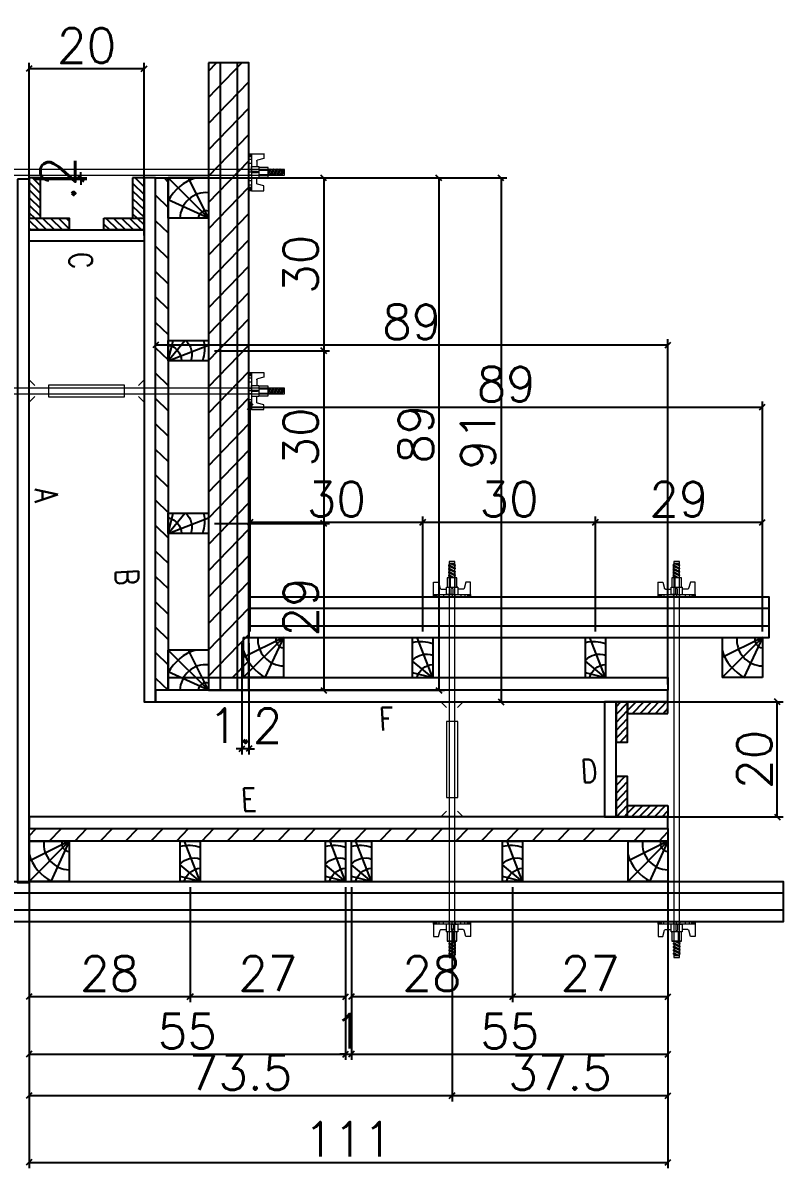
# Model space of a CAD drawing. Extents: x -8482 to 2614, y -517 to 5500.
# Drawn here: x -8051.7 to -7787.6, y -453.5 to -55.7 of the extents above; entities that cross this region are included whole.
import ezdxf

# ---------------------------------------------------------------- set-up
doc = ezdxf.new("R2010")
doc.units = 0
doc.layers.get('0').update_dxf_attribs({"color": 1, "lineweight": 9})
doc.layers.add('BARRA_ANCORAGEM', color=1, linetype='Continuous', lineweight=15)
doc.layers.add('Hachura', color=251, linetype='Continuous', lineweight=9)
for name, color, linetype in [('COTA', 241, 'Continuous'), ('GRAVATA', 1, 'Continuous'), ('NOMENCLATURA', 7, 'Continuous'), ('PONTALETE', 7, 'Continuous'), ('SARRAFO', 251, 'Continuous')]:
    doc.layers.add(name, color=color, linetype=linetype)
doc.layers.add('hachura-chapa', color=7, linetype='Continuous', true_color=0xd07990)
doc.styles.add('Romans', font='romans.shx', dxfattribs={"height": 12})
doc.styles.get("Standard").update_dxf_attribs({"font": 'romans.shx', "width": 0.8, "height": 4})
doc.dimstyles.new('COTAX2', dxfattribs={"dimtxt": 12, "dimasz": 2, "dimexe": 2, "dimexo": 2, "dimgap": 2, "dimtad": 1, "dimdec": 1, "dimlfac": 0.5, "dimzin": 12, "dimdsep": 46, "dimtxsty": 'Romans', "dimblk": 'OBLIQUE', "dimcen": 9, "dimclrd": 4, "dimclre": 4, "dimclrt": 240, "dimaunit": 1, "dimadec": 8, "dimazin": 3, "dimtfac": 1, "dimtdec": 1, "dimtix": 1, "dimtmove": 0, "dimatfit": 2, "dimldrblk": 'OBLIQUE', "dimfxl": 1, "dimtolj": 1, "dimtzin": 0, "dimlwd": -1, "dimlwe": -1, "dimarcsym": 0})
pattern_1 = [(316, (-8189.6053, -211.5453), (1.323324, 1.370342), [])]
pattern_2 = [(46, (-7529.6053, -311.5453), (-1.370342, 1.323324), [])]
pattern_3 = [(46, (-7529.6053, -311.545), (-4.56781, 4.41108), [])]

# ---------------------------------------------------------------- blocks, each defined once
blk = doc.blocks.new('_Oblique')
at = {"color": 0, "linetype": 'ByBlock', "lineweight": -2}
blk.add_line((-0.5, -0.5), (0.5, 0.5), dxfattribs=at)
blk = doc.blocks.new('*D9159')
at = {"layer": 'COTA', "color": 4, "linetype": 'Continuous', "ltscale": 30, "transparency": 16777216}
for p, q in [((-8003.61, -109.55), (-7883.61, -109.55)), ((-7885.61, -109.55), (-7885.61, -291.55)), ((-8003.61, -291.55), (-7883.61, -291.55))]:
    blk.add_line(p, q, dxfattribs=at)
at = {"layer": 'Defpoints', "color": 0, "linetype": 'Continuous', "ltscale": 30, "transparency": 16777216}
for p in [(-8005.61, -109.55), (-8005.61, -291.55), (-7885.61, -291.55)]:
    blk.add_point(p, dxfattribs=at)
at = {"layer": 'COTA', "color": 4, "linetype": 'Continuous', "ltscale": 30, "transparency": 16777216, "xscale": 2, "yscale": 2, "zscale": 2}
for p, rotation in [((-7885.61, -109.55), 90), ((-7885.61, -291.55), 270)]:
    blk.add_blockref('_Oblique', p, dxfattribs=dict(at, rotation=rotation))
at = {"layer": 'COTA', "color": 240, "linetype": 'Continuous', "ltscale": 30, "transparency": 16777216, "insert": (-7893.61, -200.55), "char_height": 12, "attachment_point": 5, "rotation": 90, "style": 'Romans'}
blk.add_mtext('\\A1;91', dxfattribs=at)
blk = doc.blocks.new('*D9160')
at = {"layer": 'COTA', "color": 4, "linetype": 'Continuous', "ltscale": 30, "transparency": 16777216}
for p, q in [((-8049.61, -129.55), (-8049.61, -69.55)), ((-8049.61, -71.55), (-8009.61, -71.55)), ((-8009.61, -129.55), (-8009.61, -69.55))]:
    blk.add_line(p, q, dxfattribs=at)
at = {"layer": 'Defpoints', "color": 0, "linetype": 'Continuous', "ltscale": 30, "transparency": 16777216}
for p in [(-8009.61, -71.55), (-8049.61, -131.55), (-8009.61, -131.55)]:
    blk.add_point(p, dxfattribs=at)
at = {"layer": 'COTA', "color": 4, "linetype": 'Continuous', "ltscale": 30, "transparency": 16777216, "xscale": 2, "yscale": 2, "zscale": 2, "rotation": 180}
blk.add_blockref('_Oblique', (-8049.61, -71.55), dxfattribs=at)
at = {"layer": 'COTA', "color": 4, "linetype": 'Continuous', "ltscale": 30, "transparency": 16777216, "xscale": 2, "yscale": 2, "zscale": 2}
blk.add_blockref('_Oblique', (-8009.61, -71.55), dxfattribs=at)
at = {"layer": 'COTA', "color": 240, "linetype": 'Continuous', "ltscale": 30, "transparency": 16777216, "insert": (-8029.61, -63.55), "char_height": 12, "attachment_point": 5, "style": 'Romans'}
blk.add_mtext('\\A1;20', dxfattribs=at)
blk = doc.blocks.new('A$C55E303CF')
at = {"layer": 'COTA', "linetype": 'ByBlock', "ltscale": 0.05}
for p, q in [((0, 21), (21, 21)), ((0, 21), (21, 21)), ((0, 0), (21, 0)), ((0, 0), (21, 0))]:
    blk.add_line(p, q, dxfattribs=at)
at = {"layer": 'COTA', "ltscale": 0.05}
for p, q in [((0, 0), (0, 21)), ((0, 21), (21, 0)), ((0, 21), (10.5, 0)), ((0, 21), (21, 11.31)), ((21, 21), (21, 0))]:
    blk.add_line(p, q, dxfattribs=at)
for centre, radius, start, end in [((1.18, 21.27), 4.23, 253.78187, 356.28246), ((1.31, 21.25), 13.6, 264.48614, 358.95308), ((0, 22.62), 23.59, 286.55279, 332.88446)]:
    blk.add_arc(centre, radius, start, end, dxfattribs=at)
blk = doc.blocks.new('BLOCK 1')
at = {"layer": 'PONTALETE', "color": 1, "xscale": 0.6666664770757434, "yscale": 0.6666664770757434, "zscale": 0.6666664770757434, "rotation": 269.9999999999999}
blk.add_blockref('A$C55E303CF', (131175.85, 34127.97), dxfattribs=at)
blk = doc.blocks.new('BLOCK1')
at = {"layer": 'COTA', "linetype": 'ByBlock'}
blk.add_blockref('BLOCK 1', (0, 0), dxfattribs=at)
blk = doc.blocks.new('B1A')
at = {"layer": 'COTA', "linetype": 'ByBlock'}
blk.add_blockref('BLOCK1', (-131175.85, -34113.97), dxfattribs=at)
blk = doc.blocks.new('B1A.E')
at = {"layer": 'COTA', "linetype": 'ByBlock', "xscale": 0.5000896332402922, "yscale": 0.5000896332402922, "zscale": 0.5000896332402922}
blk.add_blockref('B1A', (0, 0), dxfattribs=at)
blk = doc.blocks.new('B1B.E')
at = {"layer": 'COTA', "linetype": 'ByBlock'}
blk.add_blockref('B1A.E', (0, -7), dxfattribs=at)
blk = doc.blocks.new('MEIO PONTALETE')
at = {"layer": 'COTA'}
for q in [(2.71, 7), (3.5, 2.88), (3.5, 0.87)]:
    blk.add_line((0, 0), q, dxfattribs=at)
blk.add_lwpolyline([(0, 0), (3.5, 0), (3.5, 7), (0, 7)], close=True, dxfattribs=at)
for centre, radius, start, end in [((2.04, 0.06), 6.23, 76.4499, 109.0913), ((1.09, 0.9), 3.19, 40.9063, 109.9847), ((-0.21, -0.78), 3.09, 14.6322, 86.0383)]:
    blk.add_arc(centre, radius, start, end, dxfattribs=at)
blk = doc.blocks.new('BLOCK 2')
at = {"layer": 'PONTALETE', "color": 1, "xscale": -2, "yscale": 2, "zscale": 2}
blk.add_blockref('MEIO PONTALETE', (131231.05, 34113.97), dxfattribs=at)
blk = doc.blocks.new('A2')
at = {"layer": 'COTA', "linetype": 'ByBlock'}
blk.add_blockref('BLOCK 2', (-131205.24, -34118.58), dxfattribs=at)
blk = doc.blocks.new('B2A')
at = {"layer": 'COTA', "linetype": 'ByBlock', "xscale": 10, "yscale": 10, "zscale": 10}
blk.add_blockref('A2', (-188.1, 46), dxfattribs=at)
blk = doc.blocks.new('B2A.E')
at = {"layer": 'COTA', "linetype": 'ByBlock', "xscale": 0.05000874370170691, "yscale": 0.05000874370170691, "zscale": 0.05000874370170691}
blk.add_blockref('B2A', (0, 0), dxfattribs=at)
blk = doc.blocks.new('B2B.E')
at = {"layer": 'COTA', "linetype": 'ByBlock'}
blk.add_blockref('B2A.E', (0, -7), dxfattribs=at)
blk = doc.blocks.new('B1B.D')
at = {"layer": 'COTA', "linetype": 'ByBlock'}
blk.add_blockref('B1B.E', (-7, 0), dxfattribs=at)
blk = doc.blocks.new('*D9168')
at = {"layer": 'COTA', "color": 4, "linetype": 'Continuous', "ltscale": 30, "transparency": 16777216}
for p, q in [((-7985.21, -109.55), (-7945.21, -109.55)), ((-7947.21, -109.55), (-7947.21, -169.55)), ((-7985.21, -169.55), (-7945.21, -169.55))]:
    blk.add_line(p, q, dxfattribs=at)
at = {"layer": 'Defpoints', "color": 0, "linetype": 'Continuous', "ltscale": 30, "transparency": 16777216}
for p in [(-7987.21, -109.55), (-7987.21, -169.55), (-7947.21, -169.55)]:
    blk.add_point(p, dxfattribs=at)
at = {"layer": 'COTA', "color": 4, "linetype": 'Continuous', "ltscale": 30, "transparency": 16777216, "xscale": 2, "yscale": 2, "zscale": 2}
for p, rotation in [((-7947.21, -109.55), 90), ((-7947.21, -169.55), 270)]:
    blk.add_blockref('_Oblique', p, dxfattribs=dict(at, rotation=rotation))
at = {"layer": 'COTA', "color": 240, "linetype": 'Continuous', "ltscale": 30, "transparency": 16777216, "insert": (-7955.21, -139.55), "char_height": 12, "attachment_point": 5, "rotation": 90, "style": 'Romans'}
blk.add_mtext('\\A1;30', dxfattribs=at)
blk = doc.blocks.new('*D9169')
at = {"layer": 'COTA', "color": 4, "linetype": 'Continuous', "ltscale": 30, "transparency": 16777216}
for p, q in [((-7985.21, -169.55), (-7945.21, -169.55)), ((-7947.21, -169.55), (-7947.21, -229.55)), ((-7985.21, -229.55), (-7945.21, -229.55))]:
    blk.add_line(p, q, dxfattribs=at)
at = {"layer": 'Defpoints', "color": 0, "linetype": 'Continuous', "ltscale": 30, "transparency": 16777216}
for p in [(-7987.21, -169.55), (-7987.21, -229.55), (-7947.21, -229.55)]:
    blk.add_point(p, dxfattribs=at)
at = {"layer": 'COTA', "color": 4, "linetype": 'Continuous', "ltscale": 30, "transparency": 16777216, "xscale": 2, "yscale": 2, "zscale": 2}
for p, rotation in [((-7947.21, -169.55), 90), ((-7947.21, -229.55), 270)]:
    blk.add_blockref('_Oblique', p, dxfattribs=dict(at, rotation=rotation))
at = {"layer": 'COTA', "color": 240, "linetype": 'Continuous', "ltscale": 30, "transparency": 16777216, "insert": (-7955.21, -199.55), "char_height": 12, "attachment_point": 5, "rotation": 90, "style": 'Romans'}
blk.add_mtext('\\A1;30', dxfattribs=at)
blk = doc.blocks.new('*D9170')
at = {"layer": 'COTA', "color": 4, "linetype": 'Continuous', "ltscale": 30, "transparency": 16777216}
for p, q in [((-7985.21, -229.55), (-7945.21, -229.55)), ((-7947.21, -229.55), (-7947.21, -287.55)), ((-7985.21, -287.55), (-7945.21, -287.55))]:
    blk.add_line(p, q, dxfattribs=at)
at = {"layer": 'Defpoints', "color": 0, "linetype": 'Continuous', "ltscale": 30, "transparency": 16777216}
for p in [(-7987.21, -229.55), (-7987.21, -287.55), (-7947.21, -287.55)]:
    blk.add_point(p, dxfattribs=at)
at = {"layer": 'COTA', "color": 4, "linetype": 'Continuous', "ltscale": 30, "transparency": 16777216, "xscale": 2, "yscale": 2, "zscale": 2}
for p, rotation in [((-7947.21, -229.55), 90), ((-7947.21, -287.55), 270)]:
    blk.add_blockref('_Oblique', p, dxfattribs=dict(at, rotation=rotation))
at = {"layer": 'COTA', "color": 240, "linetype": 'Continuous', "ltscale": 30, "transparency": 16777216, "insert": (-7955.21, -258.55), "char_height": 12, "attachment_point": 5, "rotation": 90, "style": 'Romans'}
blk.add_mtext('\\A1;29', dxfattribs=at)
blk = doc.blocks.new('*D9171')
at = {"layer": 'COTA', "color": 4, "linetype": 'Continuous', "ltscale": 30, "transparency": 16777216}
for p, q in [((-7985.21, -109.55), (-7905.21, -109.55)), ((-7907.21, -109.55), (-7907.21, -287.55)), ((-7985.21, -287.55), (-7905.21, -287.55))]:
    blk.add_line(p, q, dxfattribs=at)
at = {"layer": 'Defpoints', "color": 0, "linetype": 'Continuous', "ltscale": 30, "transparency": 16777216}
for p in [(-7987.21, -109.55), (-7987.21, -287.55), (-7907.21, -287.55)]:
    blk.add_point(p, dxfattribs=at)
at = {"layer": 'COTA', "color": 4, "linetype": 'Continuous', "ltscale": 30, "transparency": 16777216, "xscale": 2, "yscale": 2, "zscale": 2}
for p, rotation in [((-7907.21, -109.55), 90), ((-7907.21, -287.55), 270)]:
    blk.add_blockref('_Oblique', p, dxfattribs=dict(at, rotation=rotation))
at = {"layer": 'COTA', "color": 240, "linetype": 'Continuous', "ltscale": 30, "transparency": 16777216, "insert": (-7915.21, -198.55), "char_height": 12, "attachment_point": 5, "rotation": 90, "style": 'Romans'}
blk.add_mtext('\\A1;89', dxfattribs=at)
blk = doc.blocks.new('C')
at = {"layer": 'Hachura', "color": 0}
for p, q in [((0, 3.22), (0, -3.22)), ((0.45, 3.22), (0, 3.22)), ((0.46, 3.16), (0, 3.16)), ((0.46, 3.05), (0, 3.05)), ((0.46, 2.88), (0, 2.88)), ((0, 2.75), (0, -1.16)), ((0.46, 2.65), (0, 2.65)), ((0.46, 2.23), (0, 2.23)), ((0.45, -3.23), (0.45, 3.22)), ((0.45, 3.22), (2.58, 3.22)), ((2.58, 2.39), (1.47, 2.09)), ((2.58, 3.22), (2.58, 2.39)), ((0.46, 1.51), (0, 1.51)), ((0.39, 0.49), (0.17, 0.49)), ((1.74, 0.97), (0.45, 0.97)), ((1.45, 0.1), (0.45, 0.1)), ((1.35, 1.94), (1.35, 0.96)), ((1.74, -0.97), (1.74, 0.97)), ((1.74, 0.97), (1.74, 0.84)), ((1.74, 0.97), (1.74, 0.84)), ((1.74, 0.84), (3.35, 0.84)), ((3.35, 0.45), (1.74, 0.45)), ((3.32, 0.84), (3.32, -0.84)), ((3.35, 0.84), (3.35, -0.84)), ((3.68, 0.45), (3.35, 0.45)), ((3.84, -0.52), (3.35, 0.45)), ((3.35, 0.06), (3.67, -0.57)), ((3.68, 0.45), (4.16, -0.52)), ((3.72, 0.5), (4.25, -0.57)), ((4.37, -0.55), (3.83, 0.53)), ((4.15, 0.45), (3.93, 0.45)), ((4.42, -0.52), (3.93, 0.45)), ((4.15, 0.45), (4.26, 0.45)), ((4.26, 0.45), (4.74, -0.52)), ((4.3, 0.5), (4.83, -0.57)), ((4.95, -0.55), (4.41, 0.53)), ((4.51, 0.45), (4.84, 0.45)), ((5, -0.52), (4.51, 0.45)), ((4.84, 0.45), (5.32, -0.52)), ((4.88, 0.5), (5.41, -0.57)), ((5.53, -0.55), (4.99, 0.53)), ((5.58, -0.52), (5.09, 0.45)), ((5.42, 0.45), (5.09, 0.45)), ((5.58, -0.52), (5.09, 0.45)), ((5.42, 0.45), (5.74, -0.19)), ((5.46, 0.5), (5.74, -0.07)), ((5.74, 0.19), (5.57, 0.53)), ((5.74, 0.32), (5.68, 0.45)), ((5.68, 0.45), (5.74, 0.45)), ((5.74, 0.45), (5.9, 0.29)), ((5.74, 0.45), (5.74, -0.52)), ((5.9, -0.36), (5.9, 0.29)), ((0.45, 0), (0, 0)), ((0.46, -1.52), (0, -1.52)), ((0.08, -0.48), (0.29, -0.48)), ((0.29, -0.48), (0.4, -0.48)), ((0.45, 0), (0.45, -0.97)), ((0.45, -0.16), (1.45, -0.16)), ((0.45, -0.65), (0.45, -0.32)), ((0.45, -3.23), (0.45, -0.65)), ((0.45, -0.97), (1.74, -0.97)), ((1.35, -1.94), (1.35, -0.97)), ((3.35, -0.32), (1.74, -0.32)), ((3.35, -0.84), (1.74, -0.84)), ((3.35, -0.07), (3.58, -0.52)), ((3.35, -0.52), (3.58, -0.52)), ((3.84, -0.52), (4.16, -0.52)), ((4.42, -0.52), (4.74, -0.52)), ((4.63, -0.52), (4.74, -0.52)), ((5, -0.52), (5.32, -0.52)), ((5.58, -0.52), (5.74, -0.52)), ((5.74, -0.52), (5.9, -0.36)), ((5.74, -0.52), (5.74, -0.52)), ((0.46, -2.23), (0, -2.23)), ((0.46, -2.65), (0, -2.65)), ((0.46, -2.88), (0, -2.88)), ((0.46, -3.05), (0, -3.05)), ((0.46, -3.16), (0, -3.16)), ((0, -3.22), (2.57, -3.22)), ((2.58, -2.39), (1.47, -2.1)), ((2.58, -3.23), (2.58, -2.39))]:
    blk.add_line(p, q, dxfattribs=at)
for centre, radius, start, end in [((1.52, 1.94), 0.161, 104.7436, 180), ((1.44, -0.03), 0.129, 272.695, 87.305), ((3.81, 0.39), 0.143, 25.5688, 154.4312), ((4.39, 0.39), 0.143, 25.5688, 154.4312), ((4.97, 0.39), 0.143, 25.5688, 154.4312), ((5.55, 0.39), 0.143, 25.5688, 154.4312), ((0.17, -0.37), 0.174, 221.744, 317.8592), ((1.52, -1.94), 0.161, 180, 255.2564), ((3.71, -0.4), 0.174, 222.1408, 318.256), ((4.29, -0.4), 0.174, 222.1408, 318.256), ((4.87, -0.4), 0.174, 222.1408, 318.256), ((5.45, -0.4), 0.174, 222.1408, 318.256), ((5.61, -0.4), 0.174, 317.8592, 318.256)]:
    blk.add_arc(centre, radius, start, end, dxfattribs=at)
blk = doc.blocks.new('PAR.CIM')
at = {"layer": 'Hachura', "linetype": 'Continuous', "xscale": -1, "rotation": 270}
blk.add_blockref('C', (0, 0), dxfattribs=at)
blk = doc.blocks.new('PAR_CIMA')
at = {"layer": 'BARRA_ANCORAGEM'}
blk.add_lwpolyline([(-0.94905, -0.999), (-1.94805, 0), (1.94805, 0), (0.94905, -0.999)], dxfattribs=at)
blk = doc.blocks.new('PAR_BAIXO')
at = {"layer": 'BARRA_ANCORAGEM'}
blk.add_lwpolyline([(-0.94905, 0.999), (-1.94805, 0), (1.94805, 0), (0.94905, 0.999)], dxfattribs=at)
blk = doc.blocks.new('*D9175')
at = {"layer": 'COTA', "color": 4, "linetype": 'Continuous', "ltscale": 30, "transparency": 16777216}
for p, q in [((-8049.61, -337.55), (-8049.61, -453.55)), ((-7827.61, -337.55), (-7827.61, -453.55)), ((-8049.61, -451.55), (-7827.61, -451.55))]:
    blk.add_line(p, q, dxfattribs=at)
at = {"layer": 'Defpoints', "color": 0, "linetype": 'Continuous', "ltscale": 30, "transparency": 16777216}
for p in [(-8049.61, -335.55), (-7827.61, -335.55), (-7827.61, -451.55)]:
    blk.add_point(p, dxfattribs=at)
at = {"layer": 'COTA', "color": 4, "linetype": 'Continuous', "ltscale": 30, "transparency": 16777216, "xscale": 2, "yscale": 2, "zscale": 2, "rotation": 180}
blk.add_blockref('_Oblique', (-8049.61, -451.55), dxfattribs=at)
at = {"layer": 'COTA', "color": 4, "linetype": 'Continuous', "ltscale": 30, "transparency": 16777216, "xscale": 2, "yscale": 2, "zscale": 2}
blk.add_blockref('_Oblique', (-7827.61, -451.55), dxfattribs=at)
at = {"layer": 'COTA', "color": 240, "linetype": 'Continuous', "ltscale": 30, "transparency": 16777216, "insert": (-7938.61, -443.55), "char_height": 12, "attachment_point": 5, "style": 'Romans'}
blk.add_mtext('\\A1;111', dxfattribs=at)
blk = doc.blocks.new('*D9176')
at = {"layer": 'COTA', "color": 4, "linetype": 'Continuous', "ltscale": 30, "transparency": 16777216}
for p, q in [((-8005.61, -285.55), (-8005.61, -165.55)), ((-7827.61, -285.55), (-7827.61, -165.55)), ((-8005.61, -167.55), (-7827.61, -167.55))]:
    blk.add_line(p, q, dxfattribs=at)
at = {"layer": 'Defpoints', "color": 0, "linetype": 'Continuous', "ltscale": 30, "transparency": 16777216}
for p in [(-7827.61, -167.55), (-8005.61, -287.55), (-7827.61, -287.55)]:
    blk.add_point(p, dxfattribs=at)
at = {"layer": 'COTA', "color": 4, "linetype": 'Continuous', "ltscale": 30, "transparency": 16777216, "xscale": 2, "yscale": 2, "zscale": 2, "rotation": 180}
blk.add_blockref('_Oblique', (-8005.61, -167.55), dxfattribs=at)
at = {"layer": 'COTA', "color": 4, "linetype": 'Continuous', "ltscale": 30, "transparency": 16777216, "xscale": 2, "yscale": 2, "zscale": 2}
blk.add_blockref('_Oblique', (-7827.61, -167.55), dxfattribs=at)
at = {"layer": 'COTA', "color": 240, "linetype": 'Continuous', "ltscale": 30, "transparency": 16777216, "insert": (-7916.61, -159.55), "char_height": 12, "attachment_point": 5, "style": 'Romans'}
blk.add_mtext('\\A1;89', dxfattribs=at)
blk = doc.blocks.new('*D9177')
at = {"layer": 'COTA', "color": 4, "linetype": 'Continuous', "ltscale": 30, "transparency": 16777216}
for p, q in [((-7847.61, -291.55), (-7787.61, -291.55)), ((-7789.61, -331.55), (-7789.61, -291.55)), ((-7847.61, -331.55), (-7787.61, -331.55))]:
    blk.add_line(p, q, dxfattribs=at)
at = {"layer": 'Defpoints', "color": 0, "linetype": 'Continuous', "ltscale": 30, "transparency": 16777216}
for p in [(-7849.61, -291.55), (-7789.61, -291.55), (-7849.61, -331.55)]:
    blk.add_point(p, dxfattribs=at)
at = {"layer": 'COTA', "color": 4, "linetype": 'Continuous', "ltscale": 30, "transparency": 16777216, "xscale": 2, "yscale": 2, "zscale": 2}
for p, rotation in [((-7789.61, -291.55), 90), ((-7789.61, -331.55), 270)]:
    blk.add_blockref('_Oblique', p, dxfattribs=dict(at, rotation=rotation))
at = {"layer": 'COTA', "color": 240, "linetype": 'Continuous', "ltscale": 30, "transparency": 16777216, "insert": (-7797.61, -311.55), "char_height": 12, "attachment_point": 5, "rotation": 90, "style": 'Romans'}
blk.add_mtext('\\A1;20', dxfattribs=at)
blk = doc.blocks.new('*D9178')
at = {"layer": 'COTA', "color": 4, "linetype": 'Continuous', "ltscale": 30, "transparency": 16777216}
for p, q in [((-8049.61, -355.95), (-8049.61, -395.95)), ((-7993.61, -355.95), (-7993.61, -395.95)), ((-8049.61, -393.95), (-7993.61, -393.95))]:
    blk.add_line(p, q, dxfattribs=at)
at = {"layer": 'Defpoints', "color": 0, "linetype": 'Continuous', "ltscale": 30, "transparency": 16777216}
for p in [(-8049.61, -353.95), (-7993.61, -353.95), (-7993.61, -393.95)]:
    blk.add_point(p, dxfattribs=at)
at = {"layer": 'COTA', "color": 4, "linetype": 'Continuous', "ltscale": 30, "transparency": 16777216, "xscale": 2, "yscale": 2, "zscale": 2, "rotation": 180}
blk.add_blockref('_Oblique', (-8049.61, -393.95), dxfattribs=at)
at = {"layer": 'COTA', "color": 4, "linetype": 'Continuous', "ltscale": 30, "transparency": 16777216, "xscale": 2, "yscale": 2, "zscale": 2}
blk.add_blockref('_Oblique', (-7993.61, -393.95), dxfattribs=at)
at = {"layer": 'COTA', "color": 240, "linetype": 'Continuous', "ltscale": 30, "transparency": 16777216, "insert": (-8021.61, -385.95), "char_height": 12, "attachment_point": 5, "style": 'Romans'}
blk.add_mtext('\\A1;28', dxfattribs=at)
blk = doc.blocks.new('*D9179')
at = {"layer": 'COTA', "color": 4, "linetype": 'Continuous', "ltscale": 30, "transparency": 16777216}
for p, q in [((-7993.61, -355.95), (-7993.61, -395.95)), ((-7939.61, -355.95), (-7939.61, -395.95)), ((-7993.61, -393.95), (-7939.61, -393.95))]:
    blk.add_line(p, q, dxfattribs=at)
at = {"layer": 'Defpoints', "color": 0, "linetype": 'Continuous', "ltscale": 30, "transparency": 16777216}
for p in [(-7993.61, -353.95), (-7939.61, -353.95), (-7939.61, -393.95)]:
    blk.add_point(p, dxfattribs=at)
at = {"layer": 'COTA', "color": 4, "linetype": 'Continuous', "ltscale": 30, "transparency": 16777216, "xscale": 2, "yscale": 2, "zscale": 2, "rotation": 180}
blk.add_blockref('_Oblique', (-7993.61, -393.95), dxfattribs=at)
at = {"layer": 'COTA', "color": 4, "linetype": 'Continuous', "ltscale": 30, "transparency": 16777216, "xscale": 2, "yscale": 2, "zscale": 2}
blk.add_blockref('_Oblique', (-7939.61, -393.95), dxfattribs=at)
at = {"layer": 'COTA', "color": 240, "linetype": 'Continuous', "ltscale": 30, "transparency": 16777216, "insert": (-7966.61, -385.95), "char_height": 12, "attachment_point": 5, "style": 'Romans'}
blk.add_mtext('\\A1;27', dxfattribs=at)
blk = doc.blocks.new('*D9180')
at = {"layer": 'COTA', "color": 4, "linetype": 'Continuous', "ltscale": 30, "transparency": 16777216}
for p, q in [((-8049.61, -355.95), (-8049.61, -415.95)), ((-7939.61, -355.95), (-7939.61, -415.95)), ((-8049.61, -413.95), (-7939.61, -413.95))]:
    blk.add_line(p, q, dxfattribs=at)
at = {"layer": 'Defpoints', "color": 0, "linetype": 'Continuous', "ltscale": 30, "transparency": 16777216}
for p in [(-8049.61, -353.95), (-7939.61, -353.95), (-7939.61, -413.95)]:
    blk.add_point(p, dxfattribs=at)
at = {"layer": 'COTA', "color": 4, "linetype": 'Continuous', "ltscale": 30, "transparency": 16777216, "xscale": 2, "yscale": 2, "zscale": 2, "rotation": 180}
blk.add_blockref('_Oblique', (-8049.61, -413.95), dxfattribs=at)
at = {"layer": 'COTA', "color": 4, "linetype": 'Continuous', "ltscale": 30, "transparency": 16777216, "xscale": 2, "yscale": 2, "zscale": 2}
blk.add_blockref('_Oblique', (-7939.61, -413.95), dxfattribs=at)
at = {"layer": 'COTA', "color": 240, "linetype": 'Continuous', "ltscale": 30, "transparency": 16777216, "insert": (-7994.61, -405.95), "char_height": 12, "attachment_point": 5, "style": 'Romans'}
blk.add_mtext('\\A1;55', dxfattribs=at)
blk = doc.blocks.new('*D9181')
at = {"layer": 'COTA', "color": 4, "linetype": 'Continuous', "ltscale": 30, "transparency": 16777216}
for p, q in [((-7939.61, -355.95), (-7939.61, -415.95)), ((-7937.61, -355.95), (-7937.61, -415.95)), ((-7939.61, -413.95), (-7941.61, -413.95)), ((-7939.61, -413.95), (-7937.61, -413.95)), ((-7937.61, -413.95), (-7935.61, -413.95))]:
    blk.add_line(p, q, dxfattribs=at)
at = {"layer": 'Defpoints', "color": 0, "linetype": 'Continuous', "ltscale": 30, "transparency": 16777216}
for p in [(-7939.61, -353.95), (-7937.61, -353.95), (-7937.61, -413.95)]:
    blk.add_point(p, dxfattribs=at)
at = {"layer": 'COTA', "color": 4, "linetype": 'Continuous', "ltscale": 30, "transparency": 16777216, "xscale": 2, "yscale": 2, "zscale": 2}
blk.add_blockref('_Oblique', (-7939.61, -413.95), dxfattribs=at)
at = {"layer": 'COTA', "color": 4, "linetype": 'Continuous', "ltscale": 30, "transparency": 16777216, "xscale": 2, "yscale": 2, "zscale": 2, "rotation": 180}
blk.add_blockref('_Oblique', (-7937.61, -413.95), dxfattribs=at)
at = {"layer": 'COTA', "color": 240, "linetype": 'Continuous', "ltscale": 30, "transparency": 16777216, "insert": (-7938.61, -405.95), "char_height": 12, "attachment_point": 5, "style": 'Romans'}
blk.add_mtext('\\A1;1', dxfattribs=at)
blk = doc.blocks.new('B1A.D')
at = {"layer": 'COTA', "linetype": 'ByBlock'}
blk.add_blockref('B1A.E', (-7, 0), dxfattribs=at)
blk = doc.blocks.new('*D9182')
at = {"layer": 'COTA', "color": 4, "linetype": 'Continuous', "ltscale": 30, "transparency": 16777216}
for p, q in [((-7937.6, -355.95), (-7937.6, -395.95)), ((-7881.6, -355.95), (-7881.6, -395.95)), ((-7937.6, -393.95), (-7881.6, -393.95))]:
    blk.add_line(p, q, dxfattribs=at)
at = {"layer": 'Defpoints', "color": 0, "linetype": 'Continuous', "ltscale": 30, "transparency": 16777216}
for p in [(-7937.6, -353.95), (-7881.6, -353.95), (-7881.6, -393.95)]:
    blk.add_point(p, dxfattribs=at)
at = {"layer": 'COTA', "color": 4, "linetype": 'Continuous', "ltscale": 30, "transparency": 16777216, "xscale": 2, "yscale": 2, "zscale": 2, "rotation": 180}
blk.add_blockref('_Oblique', (-7937.6, -393.95), dxfattribs=at)
at = {"layer": 'COTA', "color": 4, "linetype": 'Continuous', "ltscale": 30, "transparency": 16777216, "xscale": 2, "yscale": 2, "zscale": 2}
blk.add_blockref('_Oblique', (-7881.6, -393.95), dxfattribs=at)
at = {"layer": 'COTA', "color": 240, "linetype": 'Continuous', "ltscale": 30, "transparency": 16777216, "insert": (-7909.6, -385.95), "char_height": 12, "attachment_point": 5, "style": 'Romans'}
blk.add_mtext('\\A1;28', dxfattribs=at)
blk = doc.blocks.new('*D9183')
at = {"layer": 'COTA', "color": 4, "linetype": 'Continuous', "ltscale": 30, "transparency": 16777216}
for p, q in [((-7881.6, -355.95), (-7881.6, -395.95)), ((-7827.6, -355.95), (-7827.6, -395.95)), ((-7881.6, -393.95), (-7827.6, -393.95))]:
    blk.add_line(p, q, dxfattribs=at)
at = {"layer": 'Defpoints', "color": 0, "linetype": 'Continuous', "ltscale": 30, "transparency": 16777216}
for p in [(-7881.6, -353.95), (-7827.6, -353.95), (-7827.6, -393.95)]:
    blk.add_point(p, dxfattribs=at)
at = {"layer": 'COTA', "color": 4, "linetype": 'Continuous', "ltscale": 30, "transparency": 16777216, "xscale": 2, "yscale": 2, "zscale": 2, "rotation": 180}
blk.add_blockref('_Oblique', (-7881.6, -393.95), dxfattribs=at)
at = {"layer": 'COTA', "color": 4, "linetype": 'Continuous', "ltscale": 30, "transparency": 16777216, "xscale": 2, "yscale": 2, "zscale": 2}
blk.add_blockref('_Oblique', (-7827.6, -393.95), dxfattribs=at)
at = {"layer": 'COTA', "color": 240, "linetype": 'Continuous', "ltscale": 30, "transparency": 16777216, "insert": (-7854.6, -385.95), "char_height": 12, "attachment_point": 5, "style": 'Romans'}
blk.add_mtext('\\A1;27', dxfattribs=at)
blk = doc.blocks.new('*D9184')
at = {"layer": 'COTA', "color": 4, "linetype": 'Continuous', "ltscale": 30, "transparency": 16777216}
for p, q in [((-7937.6, -355.95), (-7937.6, -415.95)), ((-7827.6, -355.95), (-7827.6, -415.95)), ((-7937.6, -413.95), (-7827.6, -413.95))]:
    blk.add_line(p, q, dxfattribs=at)
at = {"layer": 'Defpoints', "color": 0, "linetype": 'Continuous', "ltscale": 30, "transparency": 16777216}
for p in [(-7937.6, -353.95), (-7827.6, -353.95), (-7827.6, -413.95)]:
    blk.add_point(p, dxfattribs=at)
at = {"layer": 'COTA', "color": 4, "linetype": 'Continuous', "ltscale": 30, "transparency": 16777216, "xscale": 2, "yscale": 2, "zscale": 2, "rotation": 180}
blk.add_blockref('_Oblique', (-7937.6, -413.95), dxfattribs=at)
at = {"layer": 'COTA', "color": 4, "linetype": 'Continuous', "ltscale": 30, "transparency": 16777216, "xscale": 2, "yscale": 2, "zscale": 2}
blk.add_blockref('_Oblique', (-7827.6, -413.95), dxfattribs=at)
at = {"layer": 'COTA', "color": 240, "linetype": 'Continuous', "ltscale": 30, "transparency": 16777216, "insert": (-7882.6, -405.95), "char_height": 12, "attachment_point": 5, "style": 'Romans'}
blk.add_mtext('\\A1;55', dxfattribs=at)
blk = doc.blocks.new('*D9185')
at = {"layer": 'COTA', "color": 4, "linetype": 'Continuous', "ltscale": 30, "transparency": 16777216}
for p, q in [((-7972.81, -267.15), (-7972.81, -227.15)), ((-7972.81, -229.15), (-7912.81, -229.15)), ((-7912.81, -267.15), (-7912.81, -227.15))]:
    blk.add_line(p, q, dxfattribs=at)
at = {"layer": 'Defpoints', "color": 0, "linetype": 'Continuous', "ltscale": 30, "transparency": 16777216}
for p in [(-7912.81, -229.15), (-7972.81, -269.15), (-7912.81, -269.15)]:
    blk.add_point(p, dxfattribs=at)
at = {"layer": 'COTA', "color": 4, "linetype": 'Continuous', "ltscale": 30, "transparency": 16777216, "xscale": 2, "yscale": 2, "zscale": 2, "rotation": 180}
blk.add_blockref('_Oblique', (-7972.81, -229.15), dxfattribs=at)
at = {"layer": 'COTA', "color": 4, "linetype": 'Continuous', "ltscale": 30, "transparency": 16777216, "xscale": 2, "yscale": 2, "zscale": 2}
blk.add_blockref('_Oblique', (-7912.81, -229.15), dxfattribs=at)
at = {"layer": 'COTA', "color": 240, "linetype": 'Continuous', "ltscale": 30, "transparency": 16777216, "insert": (-7942.81, -221.15), "char_height": 12, "attachment_point": 5, "style": 'Romans'}
blk.add_mtext('\\A1;30', dxfattribs=at)
blk = doc.blocks.new('*D9186')
at = {"layer": 'COTA', "color": 4, "linetype": 'Continuous', "ltscale": 30, "transparency": 16777216}
for p, q in [((-7912.81, -267.15), (-7912.81, -227.15)), ((-7912.81, -229.15), (-7852.81, -229.15)), ((-7852.81, -267.15), (-7852.81, -227.15))]:
    blk.add_line(p, q, dxfattribs=at)
at = {"layer": 'Defpoints', "color": 0, "linetype": 'Continuous', "ltscale": 30, "transparency": 16777216}
for p in [(-7852.81, -229.15), (-7912.81, -269.15), (-7852.81, -269.15)]:
    blk.add_point(p, dxfattribs=at)
at = {"layer": 'COTA', "color": 4, "linetype": 'Continuous', "ltscale": 30, "transparency": 16777216, "xscale": 2, "yscale": 2, "zscale": 2, "rotation": 180}
blk.add_blockref('_Oblique', (-7912.81, -229.15), dxfattribs=at)
at = {"layer": 'COTA', "color": 4, "linetype": 'Continuous', "ltscale": 30, "transparency": 16777216, "xscale": 2, "yscale": 2, "zscale": 2}
blk.add_blockref('_Oblique', (-7852.81, -229.15), dxfattribs=at)
at = {"layer": 'COTA', "color": 240, "linetype": 'Continuous', "ltscale": 30, "transparency": 16777216, "insert": (-7882.81, -221.15), "char_height": 12, "attachment_point": 5, "style": 'Romans'}
blk.add_mtext('\\A1;30', dxfattribs=at)
blk = doc.blocks.new('*D9187')
at = {"layer": 'COTA', "color": 4, "linetype": 'Continuous', "ltscale": 30, "transparency": 16777216}
for p, q in [((-7852.81, -267.15), (-7852.81, -227.15)), ((-7852.81, -229.15), (-7794.81, -229.15)), ((-7794.81, -267.15), (-7794.81, -227.15))]:
    blk.add_line(p, q, dxfattribs=at)
at = {"layer": 'Defpoints', "color": 0, "linetype": 'Continuous', "ltscale": 30, "transparency": 16777216}
for p in [(-7794.81, -229.15), (-7852.81, -269.15), (-7794.81, -269.15)]:
    blk.add_point(p, dxfattribs=at)
at = {"layer": 'COTA', "color": 4, "linetype": 'Continuous', "ltscale": 30, "transparency": 16777216, "xscale": 2, "yscale": 2, "zscale": 2, "rotation": 180}
blk.add_blockref('_Oblique', (-7852.81, -229.15), dxfattribs=at)
at = {"layer": 'COTA', "color": 4, "linetype": 'Continuous', "ltscale": 30, "transparency": 16777216, "xscale": 2, "yscale": 2, "zscale": 2}
blk.add_blockref('_Oblique', (-7794.81, -229.15), dxfattribs=at)
at = {"layer": 'COTA', "color": 240, "linetype": 'Continuous', "ltscale": 30, "transparency": 16777216, "insert": (-7823.81, -221.15), "char_height": 12, "attachment_point": 5, "style": 'Romans'}
blk.add_mtext('\\A1;29', dxfattribs=at)
blk = doc.blocks.new('*D9188')
at = {"layer": 'COTA', "color": 4, "linetype": 'Continuous', "ltscale": 30, "transparency": 16777216}
for p, q in [((-7972.81, -267.15), (-7972.81, -187.15)), ((-7972.81, -189.15), (-7794.81, -189.15)), ((-7794.81, -267.15), (-7794.81, -187.15))]:
    blk.add_line(p, q, dxfattribs=at)
at = {"layer": 'Defpoints', "color": 0, "linetype": 'Continuous', "ltscale": 30, "transparency": 16777216}
for p in [(-7794.81, -189.15), (-7972.81, -269.15), (-7794.81, -269.15)]:
    blk.add_point(p, dxfattribs=at)
at = {"layer": 'COTA', "color": 4, "linetype": 'Continuous', "ltscale": 30, "transparency": 16777216, "xscale": 2, "yscale": 2, "zscale": 2, "rotation": 180}
blk.add_blockref('_Oblique', (-7972.81, -189.15), dxfattribs=at)
at = {"layer": 'COTA', "color": 4, "linetype": 'Continuous', "ltscale": 30, "transparency": 16777216, "xscale": 2, "yscale": 2, "zscale": 2}
blk.add_blockref('_Oblique', (-7794.81, -189.15), dxfattribs=at)
at = {"layer": 'COTA', "color": 240, "linetype": 'Continuous', "ltscale": 30, "transparency": 16777216, "insert": (-7883.81, -181.15), "char_height": 12, "attachment_point": 5, "style": 'Romans'}
blk.add_mtext('\\A1;89', dxfattribs=at)
blk = doc.blocks.new('PAR.BAI')
at = {"layer": 'Hachura', "linetype": 'Continuous', "xscale": -1, "rotation": 90}
blk.add_blockref('C', (0, 0), dxfattribs=at)
blk = doc.blocks.new('*D9189')
at = {"layer": 'COTA', "color": 4, "linetype": 'Continuous', "ltscale": 30, "transparency": 16777216}
for p, q in [((-7902.61, -370.35), (-7902.61, -430.35)), ((-7827.61, -370.35), (-7827.61, -430.35)), ((-7902.61, -428.35), (-7827.61, -428.35))]:
    blk.add_line(p, q, dxfattribs=at)
at = {"layer": 'Defpoints', "color": 0, "linetype": 'Continuous', "ltscale": 30, "transparency": 16777216}
for p in [(-7902.61, -368.35), (-7827.61, -368.35), (-7827.61, -428.35)]:
    blk.add_point(p, dxfattribs=at)
at = {"layer": 'COTA', "color": 4, "linetype": 'Continuous', "ltscale": 30, "transparency": 16777216, "xscale": 2, "yscale": 2, "zscale": 2, "rotation": 180}
blk.add_blockref('_Oblique', (-7902.61, -428.35), dxfattribs=at)
at = {"layer": 'COTA', "color": 4, "linetype": 'Continuous', "ltscale": 30, "transparency": 16777216, "xscale": 2, "yscale": 2, "zscale": 2}
blk.add_blockref('_Oblique', (-7827.61, -428.35), dxfattribs=at)
at = {"layer": 'COTA', "color": 240, "linetype": 'Continuous', "ltscale": 30, "transparency": 16777216, "insert": (-7865.11, -420.35), "char_height": 12, "attachment_point": 5, "style": 'Romans'}
blk.add_mtext('\\A1;37.5', dxfattribs=at)
blk = doc.blocks.new('*D9190')
at = {"layer": 'COTA', "color": 4, "linetype": 'Continuous', "ltscale": 30, "transparency": 16777216}
for p, q in [((-8049.61, -370.35), (-8049.61, -430.35)), ((-7902.61, -370.35), (-7902.61, -430.35)), ((-8049.61, -428.35), (-7902.61, -428.35))]:
    blk.add_line(p, q, dxfattribs=at)
at = {"layer": 'Defpoints', "color": 0, "linetype": 'Continuous', "ltscale": 30, "transparency": 16777216}
for p in [(-8049.61, -368.35), (-7902.61, -368.35), (-7902.61, -428.35)]:
    blk.add_point(p, dxfattribs=at)
at = {"layer": 'COTA', "color": 4, "linetype": 'Continuous', "ltscale": 30, "transparency": 16777216, "xscale": 2, "yscale": 2, "zscale": 2, "rotation": 180}
blk.add_blockref('_Oblique', (-8049.61, -428.35), dxfattribs=at)
at = {"layer": 'COTA', "color": 4, "linetype": 'Continuous', "ltscale": 30, "transparency": 16777216, "xscale": 2, "yscale": 2, "zscale": 2}
blk.add_blockref('_Oblique', (-7902.61, -428.35), dxfattribs=at)
at = {"layer": 'COTA', "color": 240, "linetype": 'Continuous', "ltscale": 30, "transparency": 16777216, "insert": (-7976.11, -420.35), "char_height": 12, "attachment_point": 5, "style": 'Romans'}
blk.add_mtext('\\A1;73.5', dxfattribs=at)
blk = doc.blocks.new('*D9239')
at = {"layer": 'COTA', "color": 4, "linetype": 'Continuous', "ltscale": 30, "transparency": 16777216}
for p, q in [((-8047.61, -109.55), (-8029.56, -109.55)), ((-8047.61, -109.95), (-8029.56, -109.95)), ((-8031.56, -109.55), (-8031.56, -107.55)), ((-8031.56, -109.95), (-8031.56, -109.55)), ((-8031.56, -109.95), (-8031.56, -111.95))]:
    blk.add_line(p, q, dxfattribs=at)
at = {"layer": 'Defpoints', "color": 0, "linetype": 'Continuous', "ltscale": 30, "transparency": 16777216}
for p in [(-8049.61, -109.55), (-8049.61, -109.95), (-8031.56, -109.55)]:
    blk.add_point(p, dxfattribs=at)
at = {"layer": 'COTA', "color": 4, "linetype": 'Continuous', "ltscale": 30, "transparency": 16777216, "xscale": 2, "yscale": 2, "zscale": 2}
for p, rotation in [((-8031.56, -109.55), 270), ((-8031.56, -109.95), 90)]:
    blk.add_blockref('_Oblique', p, dxfattribs=dict(at, rotation=rotation))
at = {"layer": 'COTA', "color": 240, "linetype": 'Continuous', "ltscale": 30, "transparency": 16777216, "insert": (-8039.56, -109.75), "char_height": 12, "attachment_point": 5, "rotation": 90, "style": 'Romans'}
blk.add_mtext('\\A1;.2', dxfattribs=at)
blk = doc.blocks.new('*D9242')
at = {"layer": 'COTA', "color": 4, "linetype": 'Continuous', "ltscale": 30, "transparency": 16777216}
for p, q in [((-7975.63, -271.15), (-7975.63, -309.85)), ((-7973.21, -271.15), (-7973.21, -309.85)), ((-7975.63, -307.85), (-7977.63, -307.85)), ((-7973.21, -307.85), (-7975.63, -307.85)), ((-7973.21, -307.85), (-7971.21, -307.85))]:
    blk.add_line(p, q, dxfattribs=at)
at = {"layer": 'Defpoints', "color": 0, "linetype": 'Continuous', "ltscale": 30, "transparency": 16777216}
for p in [(-7975.63, -269.15), (-7973.21, -269.15), (-7975.63, -307.85)]:
    blk.add_point(p, dxfattribs=at)
at = {"layer": 'COTA', "color": 4, "linetype": 'Continuous', "ltscale": 30, "transparency": 16777216, "xscale": 2, "yscale": 2, "zscale": 2}
blk.add_blockref('_Oblique', (-7975.63, -307.85), dxfattribs=at)
at = {"layer": 'COTA', "color": 4, "linetype": 'Continuous', "ltscale": 30, "transparency": 16777216, "xscale": 2, "yscale": 2, "zscale": 2, "rotation": 180}
blk.add_blockref('_Oblique', (-7973.21, -307.85), dxfattribs=at)
at = {"layer": 'COTA', "color": 240, "linetype": 'Continuous', "ltscale": 30, "transparency": 16777216, "insert": (-7974.42, -299.85), "char_height": 12, "attachment_point": 5, "style": 'Romans'}
blk.add_mtext('\\A1;1.2', dxfattribs=at)

msp = doc.modelspace()

# ---------------------------------------------------------------- hatches: boundary and pattern name
at = {"layer": 'SARRAFO', "linetype": 'Continuous', "ltscale": 30}
h = msp.add_hatch(dxfattribs=at)
h.set_pattern_fill('ANSI31', color=256, scale=2, angle=1)
h.set_pattern_definition(pattern_3)
h.paths.add_polyline_path([(-7987.21, -69.55), (-7987.21, -283.15), (-7973.21, -283.15), (-7973.21, -69.55)])
h = msp.add_hatch(dxfattribs=at)
h.set_pattern_fill('ANSI31', color=256, scale=0.6, angle=-89)
h.set_pattern_definition(pattern_1)
h.paths.add_polyline_path([(-8045.61, -123.55), (-8045.61, -109.55), (-8049.61, -109.55), (-8049.61, -123.55)])
h = msp.add_hatch(dxfattribs=at)
h.set_pattern_fill('ANSI31', color=256, scale=0.6, angle=-89)
h.set_pattern_definition(pattern_1)
h.paths.add_polyline_path([(-8009.61, -123.55), (-8009.61, -109.55), (-8013.61, -109.55), (-8013.61, -123.55)])
h = msp.add_hatch(dxfattribs=at)
h.set_pattern_fill('ANSI31', color=256, scale=2, angle=-89)
h.set_pattern_definition([(316, (-8189.6053, -211.545), (4.41108, 4.5678), [])])
h.paths.add_polyline_path([(-8001.21, -287.55), (-8001.21, -109.55), (-8005.61, -109.55), (-8005.61, -287.55)])
h = msp.add_hatch(dxfattribs=at)
h.set_pattern_fill('ANSI31', color=256, scale=0.6, angle=-89)
h.set_pattern_definition(pattern_1)
h.paths.add_polyline_path([(-8035.61, -127.55), (-8035.61, -123.55), (-8049.61, -123.55), (-8049.61, -127.55)])
h = msp.add_hatch(dxfattribs=at)
h.set_pattern_fill('ANSI31', color=256, scale=0.6, angle=-89)
h.set_pattern_definition(pattern_1)
h.paths.add_polyline_path([(-8009.61, -127.55), (-8009.61, -123.55), (-8023.61, -123.55), (-8023.61, -127.55)])
h = msp.add_hatch(dxfattribs=at)
h.set_pattern_fill('ANSI31', color=256, scale=0.6, angle=1)
h.set_pattern_definition(pattern_2)
h.paths.add_polyline_path([(-7845.61, -305.55), (-7841.61, -305.55), (-7841.61, -291.55), (-7845.61, -291.55)])
h = msp.add_hatch(dxfattribs=at)
h.set_pattern_fill('ANSI31', color=256, scale=0.6, angle=1)
h.set_pattern_definition(pattern_2)
h.paths.add_polyline_path([(-7827.61, -295.55), (-7827.61, -291.55), (-7841.61, -291.55), (-7841.61, -295.55)])
h = msp.add_hatch(dxfattribs=at)
h.set_pattern_fill('ANSI31', color=256, scale=0.6, angle=1)
h.set_pattern_definition(pattern_2)
h.paths.add_polyline_path([(-7845.61, -331.55), (-7841.61, -331.55), (-7841.61, -317.55), (-7845.61, -317.55)])
h = msp.add_hatch(dxfattribs=at)
h.set_pattern_fill('ANSI31', color=256, scale=0.6, angle=1)
h.set_pattern_definition(pattern_2)
h.paths.add_polyline_path([(-7841.61, -327.55), (-7841.61, -331.55), (-7827.61, -331.55), (-7827.61, -327.55)])
h = msp.add_hatch(dxfattribs=at)
h.set_pattern_fill('ANSI31', color=256, scale=2, angle=1)
h.set_pattern_definition(pattern_3)
h.paths.add_polyline_path([(-7827.61, -339.95), (-7827.61, -335.55), (-8049.61, -335.55), (-8049.61, -339.95)])

# ---------------------------------------------------------------- linework, layer by layer
at = {"layer": 'GRAVATA', "linetype": 'Continuous', "ltscale": 30}
for points in [[(-7987.21, -69.55), (-7987.21, -287.55), (-7973.21, -287.55), (-7973.21, -69.55)], [(-7983.21, -69.55), (-7983.21, -287.55), (-7977.21, -287.55), (-7977.21, -69.55)], [(-7973.21, -269.15), (-7792.41, -269.15), (-7792.41, -255.15), (-7973.21, -255.15)], [(-7973.21, -265.15), (-7792.41, -265.15), (-7792.41, -259.15), (-7973.21, -259.15)], [(-8076.81, -353.95), (-7787.61, -353.95), (-7787.61, -367.95), (-8076.81, -367.95)], [(-8076.81, -357.95), (-7787.61, -357.95), (-7787.61, -363.95), (-8076.81, -363.95)]]:
    msp.add_lwpolyline(points, close=True, dxfattribs=at)
at = {"layer": 'Hachura', "linetype": 'Continuous', "ltscale": 30}
for points in [[(-8098.41, -106.55), (-8098.41, -108.55), (-7960.81, -108.55), (-7960.81, -106.55)], [(-8098.41, -182.55), (-8098.41, -184.55), (-7960.81, -184.55), (-7960.81, -182.55)], [(-8042.81, -181.55), (-8042.81, -185.55), (-8016.41, -185.55), (-8016.41, -181.55)], [(-7903.61, -380.35), (-7901.61, -380.35), (-7901.61, -242.75), (-7903.61, -242.75)], [(-7825.61, -380.35), (-7823.61, -380.35), (-7823.61, -242.75), (-7825.61, -242.75)], [(-7904.61, -324.75), (-7900.61, -324.75), (-7900.61, -298.35), (-7904.61, -298.35)]]:
    msp.add_lwpolyline(points, close=True, dxfattribs=at)
at = {"layer": 'hachura-chapa', "linetype": 'Continuous', "ltscale": 30}
for points in [[(-8053.61, -109.95), (-8053.61, -354.35), (-8049.61, -354.35), (-8049.61, -109.95)], [(-8009.61, -109.55), (-8009.61, -291.55), (-8005.61, -291.55), (-8005.61, -109.55)], [(-8049.61, -127.55), (-8009.61, -127.55), (-8009.61, -131.55), (-8049.61, -131.55)], [(-8005.61, -291.55), (-7827.61, -291.55), (-7827.61, -287.55), (-8005.61, -287.55)], [(-7849.61, -331.55), (-7845.61, -331.55), (-7845.61, -291.55), (-7849.61, -291.55)], [(-8049.61, -335.55), (-7827.61, -335.55), (-7827.61, -331.55), (-8049.61, -331.55)]]:
    msp.add_lwpolyline(points, close=True, dxfattribs=at)
at = {"layer": 'SARRAFO', "linetype": 'Continuous', "ltscale": 30}
for points in [[(-8045.61, -109.55), (-8049.61, -109.55), (-8049.61, -123.55), (-8045.61, -123.55)], [(-8013.61, -109.55), (-8013.61, -123.55), (-8009.61, -123.55), (-8009.61, -109.55)], [(-8005.61, -109.55), (-8001.21, -109.55), (-8001.21, -287.55), (-8005.61, -287.55)], [(-8049.61, -123.55), (-8035.61, -123.55), (-8035.61, -127.55), (-8049.61, -127.55)], [(-8023.61, -123.55), (-8009.61, -123.55), (-8009.61, -127.55), (-8023.61, -127.55)], [(-8001.21, -287.55), (-8001.21, -283.15), (-7827.61, -283.15), (-7827.61, -287.55)], [(-7845.61, -305.55), (-7841.61, -305.55), (-7841.61, -291.55), (-7845.61, -291.55)], [(-7827.61, -295.55), (-7827.61, -291.55), (-7841.61, -291.55), (-7841.61, -295.55)], [(-7845.61, -331.55), (-7841.61, -331.55), (-7841.61, -317.55), (-7845.61, -317.55)], [(-7827.61, -327.55), (-7827.61, -331.55), (-7841.61, -331.55), (-7841.61, -327.55)], [(-8049.61, -339.95), (-8049.61, -335.55), (-7827.61, -335.55), (-7827.61, -339.95)]]:
    msp.add_lwpolyline(points, close=True, dxfattribs=at)

# ---------------------------------------------------------------- block references
at = {"layer": 'Hachura', "linetype": 'Continuous', "ltscale": 30, "xscale": 2, "yscale": 2, "zscale": 2, "rotation": 270}
for name, p in [('PAR.CIM', (-7973.21, -107.55)), ('PAR.CIM', (-7973.21, -183.55)), ('PAR_BAIXO', (-8049.61, -183.55)), ('PAR_CIMA', (-8009.61, -183.55))]:
    msp.add_blockref(name, p, dxfattribs=at)
at = {"layer": 'Hachura', "linetype": 'Continuous', "ltscale": 30, "xscale": 2, "yscale": 2, "zscale": 2}
for name, p in [('PAR.CIM', (-7902.61, -255.15)), ('PAR.CIM', (-7824.61, -255.15)), ('PAR_CIMA', (-7902.61, -291.55)), ('PAR_BAIXO', (-7902.61, -331.55)), ('PAR.BAI', (-7902.61, -367.95)), ('PAR.BAI', (-7824.61, -367.95))]:
    msp.add_blockref(name, p, dxfattribs=at)
at = {"layer": 'hachura-chapa', "linetype": 'Continuous', "ltscale": 30, "xscale": 2, "yscale": 2, "zscale": 2, "rotation": 270}
for name, p in [('B1B.E', (-7987.21, -109.55)), ('B2B.E', (-7987.21, -166.05)), ('B2B.E', (-7987.21, -226.05)), ('B1B.D', (-7987.21, -287.55))]:
    msp.add_blockref(name, p, dxfattribs=at)
at = {"layer": 'hachura-chapa', "linetype": 'Continuous', "ltscale": 30, "xscale": 2, "yscale": 2, "zscale": 2}
for name, p in [('B1B.E', (-7975.21, -269.15)), ('B2B.E', (-7916.31, -269.15)), ('B2B.E', (-7856.31, -269.15)), ('B1B.D', (-7794.81, -269.15)), ('B1A.E', (-8049.61, -353.95)), ('B2A.E', (-7997.11, -353.95)), ('B2A.E', (-7946.61, -353.95)), ('B2A.E', (-7937.6, -353.95)), ('B2A.E', (-7885.1, -353.95)), ('B1A.D', (-7827.6, -353.95))]:
    msp.add_blockref(name, p, dxfattribs=at)

# ---------------------------------------------------------------- texts
at = {"layer": 'NOMENCLATURA', "linetype": 'Continuous', "ltscale": 30, "oblique": 356.6025, "width": 0.8}
for s, p in [('C', (-8035.61, -135.55)), ('A', (-8047.61, -217.55)), ('B', (-8019.61, -245.55))]:
    msp.add_text(s, height=8, rotation=270, dxfattribs=at).set_placement(p)
for s, p in [('F', (-7927.61, -301.55)), ('D', (-7857.61, -319.55)), ('E', (-7975.61, -329.55))]:
    msp.add_text(s, height=8, dxfattribs=at).set_placement(p)

# ---------------------------------------------------------------- dimensions: what is measured, and where the dimension line sits
at = {"layer": 'COTA', "linetype": 'Continuous', "ltscale": 30}
for base, p1, p2, picture, middle in [((-8009.61, -71.55), (-8049.61, -131.55), (-8009.61, -131.55), '*D9160', (-8029.61, -63.55)), ((-7827.61, -167.55), (-8005.61, -287.55), (-7827.61, -287.55), '*D9176', (-7916.61, -159.55)), ((-7794.81, -189.15), (-7972.81, -269.15), (-7794.81, -269.15), '*D9188', (-7883.81, -181.15)), ((-7912.81, -229.15), (-7972.81, -269.15), (-7912.81, -269.15), '*D9185', (-7942.81, -221.15)), ((-7852.81, -229.15), (-7912.81, -269.15), (-7852.81, -269.15), '*D9186', (-7882.81, -221.15)), ((-7794.81, -229.15), (-7852.81, -269.15), (-7794.81, -269.15), '*D9187', (-7823.81, -221.15)), ((-7975.63, -307.85), (-7973.21, -269.15), (-7975.63, -269.15), '*D9242', (-7974.42, -299.85)), ((-7827.61, -451.55), (-8049.61, -335.55), (-7827.61, -335.55), '*D9175', (-7938.61, -443.55)), ((-7993.61, -393.95), (-8049.61, -353.95), (-7993.61, -353.95), '*D9178', (-8021.61, -385.95)), ((-7939.61, -413.95), (-8049.61, -353.95), (-7939.61, -353.95), '*D9180', (-7994.61, -405.95)), ((-7939.61, -393.95), (-7993.61, -353.95), (-7939.61, -353.95), '*D9179', (-7966.61, -385.95)), ((-7937.61, -413.95), (-7939.61, -353.95), (-7937.61, -353.95), '*D9181', (-7938.61, -405.95)), ((-7881.6, -393.95), (-7937.6, -353.95), (-7881.6, -353.95), '*D9182', (-7909.6, -385.95)), ((-7827.6, -413.95), (-7937.6, -353.95), (-7827.6, -353.95), '*D9184', (-7882.6, -405.95)), ((-7827.6, -393.95), (-7881.6, -353.95), (-7827.6, -353.95), '*D9183', (-7854.6, -385.95)), ((-7902.61, -428.35), (-8049.61, -368.35), (-7902.61, -368.35), '*D9190', (-7976.11, -420.35)), ((-7827.61, -428.35), (-7902.61, -368.35), (-7827.61, -368.35), '*D9189', (-7865.11, -420.35))]:
    dim = msp.add_linear_dim(base=base, p1=p1, p2=p2, dimstyle='COTAX2', dxfattribs=at)
    dim.commit()
    dim.dimension.update_dxf_attribs({"geometry": picture, "text_midpoint": middle})
for base, p1, p2, angle, picture, middle in [((-8031.56, -109.55), (-8049.61, -109.95), (-8049.61, -109.55), 90, '*D9239', (-8039.56, -109.75)), ((-7885.61, -291.55), (-8005.61, -109.55), (-8005.61, -291.55), 270, '*D9159', (-7893.61, -200.55)), ((-7947.21, -169.55), (-7987.21, -109.55), (-7987.21, -169.55), 270, '*D9168', (-7955.21, -139.55)), ((-7907.21, -287.55), (-7987.21, -109.55), (-7987.21, -287.55), 270, '*D9171', (-7915.21, -198.55)), ((-7947.21, -229.55), (-7987.21, -169.55), (-7987.21, -229.55), 270, '*D9169', (-7955.21, -199.55)), ((-7947.21, -287.55), (-7987.21, -229.55), (-7987.21, -287.55), 270, '*D9170', (-7955.21, -258.55)), ((-7789.61, -291.55), (-7849.61, -331.55), (-7849.61, -291.55), 90, '*D9177', (-7797.61, -311.55))]:
    dim = msp.add_linear_dim(base=base, p1=p1, p2=p2, angle=angle, dimstyle='COTAX2', dxfattribs=at)
    dim.commit()
    dim.dimension.update_dxf_attribs({"geometry": picture, "text_midpoint": middle})

doc.saveas('drawing.dxf')
